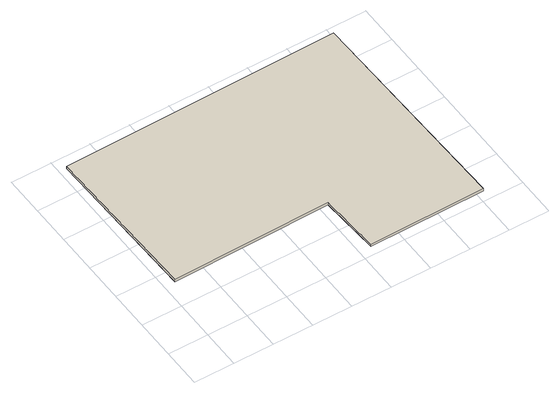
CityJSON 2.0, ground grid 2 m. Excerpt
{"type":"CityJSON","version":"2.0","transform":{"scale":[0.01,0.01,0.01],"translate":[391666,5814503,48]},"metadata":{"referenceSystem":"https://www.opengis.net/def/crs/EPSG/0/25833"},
"CityObjects":{
"building1":{"type":"Building","attributes":{"Gemeindeschluessel":"11000007","BezugspunktDach":"2200","function":"31001_2143","measuredHeight":0.145,"storeysAboveGround":1},"address":[{"country":"Germany","locality":"Berlin","thoroughfareNumber":"5 (24)","thoroughfareName":"Platz der Luftbrücke"}],"geometry":[{"type":"Solid","lod":"1","boundaries":[[[[0,1,2,3,4,5]],[[6,7,8,9,10,11]],[[6,11,5,4]],[[7,6,4,3]],[[8,7,3,2]],[[9,8,2,1]],[[10,9,1,0]],[[11,10,0,5]]]]}]}
},
"vertices":[
[54,334,40],[842,348,40],[859,46,40],[1434,52,40],[1409,1159,40],[37,1137,40],[1409,1159,26],[1434,52,26],[859,46,26],[842,348,26],[54,334,26],[37,1137,26]
]}
